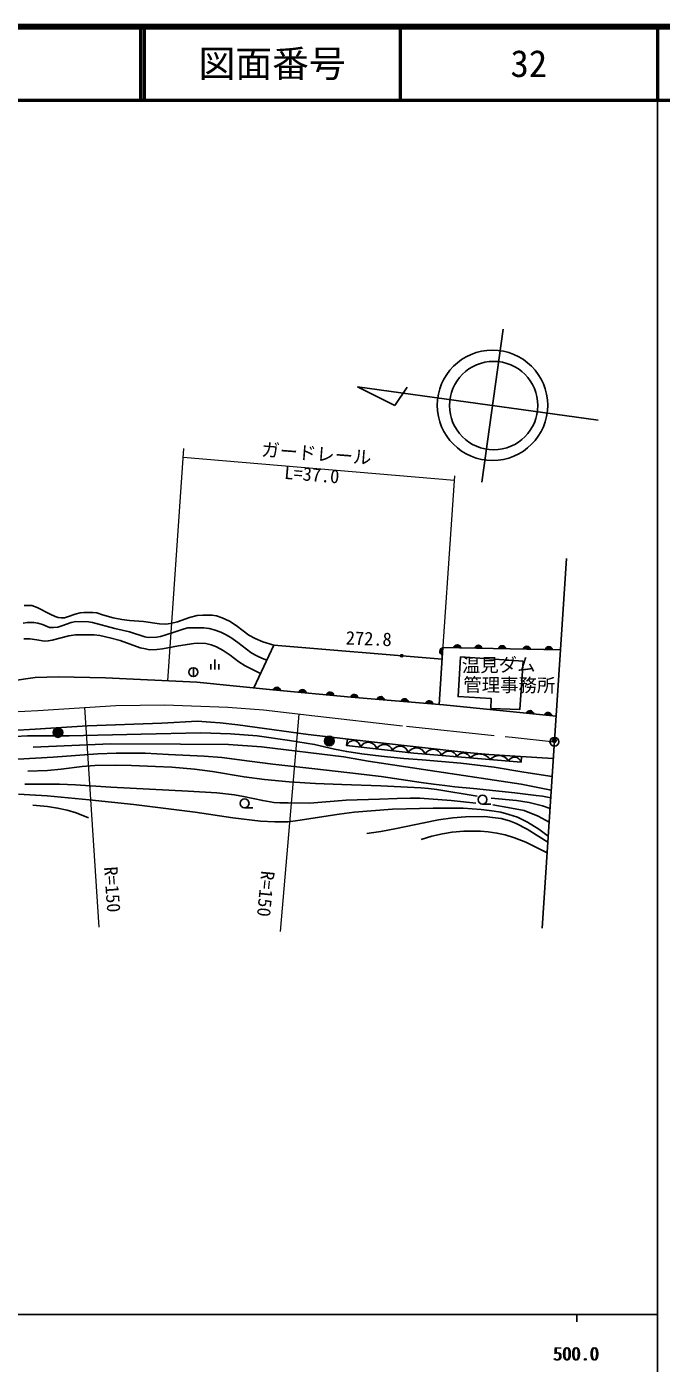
# Model space of a CAD drawing. Units: millimetres, scale not verified. Extents: x 40000 to 680000, y 20000 to 380000.
# Drawn here: x 493279 to 579491, y 198357 to 380000 of the extents above; entities that cross this region are included whole.
import ezdxf
from ezdxf.enums import TextEntityAlignment as Align

# ---------------------------------------------------------------- set-up
doc = ezdxf.new("R2010")
doc.units = ezdxf.units.MM
doc.header["$LTSCALE"] = 1000
doc.header["$PDMODE"] = 32
doc.header["$PDSIZE"] = 500
doc.linetypes.add('CHAIN', pattern=[18.5, 12, -1.5, 3.5, -1.5])
for name, color, linetype, lineweight in [('M-BGD', 7, 'Continuous', 25), ('M-BMK', 2, 'CHAIN', 13), ('M-BMK-OTRS', 5, 'Continuous', 25), ('M-BMK-SRVR', 3, 'Continuous', 25), ('M-STR-HTXT', 7, 'Continuous', 13), ('M-TTL', 2, 'Continuous', 140), ('M-TTL-BAND', 7, 'Continuous', 25), ('M-TTL-LINE', 7, 'Continuous', 50)]:
    doc.layers.add(name, color=color, linetype=linetype, lineweight=lineweight)
for name, color, linetype in [('M-BMK-HTXT', 7, 'Continuous'), ('M-OTRS', 6, 'Continuous'), ('M-TTL-TXT', 7, 'Continuous')]:
    doc.layers.add(name, color=color, linetype=linetype)
doc.styles.add('ＭＳ ゴシック', font='')
doc.styles.get('ＭＳ ゴシック').set_extended_font_data('MS Gothic')

msp = doc.modelspace()

# ---------------------------------------------------------------- hatches: boundary and pattern name
at = {"layer": 'M-BGD'}
for points in [[(549835, 295616, 0.82183), (549770, 294627)], [(552275, 295570, 0.82183), (551284, 295589)], [(555132, 295517, 0.82183), (554141, 295535)], [(558369, 295456, 0.82183), (557379, 295475)], [(561712, 295393, 0.82183), (560722, 295412)], [(564714, 295337, 0.82183), (563723, 295356)], [(527765, 289776, 0.82183), (526778, 289870)], [(531237, 289454, 0.82183), (530251, 289545)], [(534996, 289106, 0.82183), (534010, 289197)], [(538280, 288809, 0.82183), (537293, 288895)], [(541872, 288507, 0.82183), (540884, 288590)], [(545130, 288233, 0.82183), (544143, 288316)], [(548478, 287952, 0.82183), (547491, 288035)], [(562160, 286599, 0.82183), (561174, 286698)], [(564607, 286353, 0.82183), (563621, 286452)], [(498167, 284071, 1), (496867, 284071, 0.41421), (497517, 283421, 0.41421)], [(535033, 282921, 1), (533733, 282921, 0.41421), (534383, 282271, 0.41421)]]:
    msp.add_hatch(color=256, dxfattribs=at).paths.add_polyline_path(points)

# ---------------------------------------------------------------- linework, layer by layer
for p, q in [((515919, 292892), (515919, 291692)), ((518312, 292665), (518312, 293362)), ((518845, 292665), (518845, 293993)), ((519379, 292665), (519379, 293362)), ((555209, 274361), (556331, 274361)), ((522878, 273853), (524001, 273853))]:
    msp.add_line(p, q, dxfattribs=at)
for points in [[(492944, 301353), (493976, 301344), (494685, 301075), (496462, 300187), (497162, 299837), (497548, 299720), (497979, 299649), (498410, 299684), (498949, 299864), (499869, 300177), (500524, 300339), (501054, 300401), (502265, 300392), (502795, 300330), (503585, 300096), (505012, 299675), (506201, 299422), (507224, 299306), (509163, 299162), (511326, 298830), (512188, 298803), (512802, 298875), (513744, 299126), (515396, 299709), (516419, 299987), (517200, 300050), (518447, 300050), (519064, 299942), (519836, 299681), (520850, 299197), (521748, 298641), (522664, 297896), (523472, 297315), (524296, 296851), (525338, 296403), (526859, 295960)], [(492782, 298935), (493362, 299044), (494225, 299052), (494766, 298958), (495417, 298770), (496366, 298371), (496912, 298352), (497484, 298399), (498057, 298572), (499327, 299018), (499954, 299167), (501664, 299136), (502228, 299018), (505263, 298196), (507260, 297753), (509309, 297074), (509785, 297004), (510936, 297029), (511461, 297124), (512053, 297291), (513293, 297712), (514682, 298167), (515181, 298307), (515765, 298329), (517350, 298299), (518058, 298200), (518757, 298020), (519649, 297700), (520289, 297421), (521002, 297006), (521963, 296334), (523152, 295386), (523742, 294958), (524278, 294648), (524815, 294364), (525557, 294066), (525895, 293903)], [(492907, 296816), (493722, 296809), (494657, 296670), (495692, 296515), (496210, 296523), (496728, 296616), (499011, 297211), (499923, 297365), (502427, 297358), (503203, 297265), (504578, 296963), (505954, 296577), (508690, 295604), (509427, 295441), (509937, 295325), (510972, 295340), (511722, 295456), (513911, 295842), (515990, 296182), (516516, 296228), (517621, 296159), (518316, 295989), (519078, 295710), (519974, 295247), (520917, 294583), (522115, 293687), (522972, 293146), (523861, 292668), (525053, 292109)], [(524128, 290137), (526859, 295960), (549733, 294051)], [(549330, 287880), (549835, 295616), (565789, 295317)], [(490977, 291048), (494424, 291549), (497588, 291662), (503973, 291512), (516401, 290925), (526738, 289871), (537369, 288886), (549896, 287833), (565200, 286293)], [(481872, 283790), (494406, 284540), (501539, 284966), (511619, 285351), (516475, 285615), (518240, 285473), (519558, 285412), (521971, 285128), (531504, 283831), (540518, 282753), (553064, 281373), (556045, 281109), (559656, 280866), (564824, 280529)], [(491705, 283529), (493379, 283628), (499066, 283646), (508806, 283851), (516954, 284057), (520970, 283923), (524586, 283610), (528988, 283011), (532385, 282471), (535106, 281818), (536748, 281495), (538797, 281182), (541419, 280869), (544497, 280529), (547000, 280359), (552244, 279912), (556798, 279366), (560814, 278694), (564665, 278097)], [(564545, 276256), (560435, 277069), (548998, 278766), (539677, 280203), (536375, 280763), (525180, 282143), (520709, 282444), (514160, 282518), (504672, 282556), (494167, 282072)], [(536841, 283192), (536731, 282308), (545881, 281293), (555627, 280447), (560439, 280065), (560488, 280812)], [(492073, 280444), (496856, 280710), (502923, 281168), (505412, 281263), (509384, 281274), (512539, 281072), (517368, 280859), (519801, 280689), (523553, 280188), (526700, 279763), (532021, 279169), (537179, 278606), (541417, 278086), (546891, 277268), (548537, 277077), (550098, 276886), (551458, 276705), (553981, 276460), (559610, 275866), (562482, 275525), (563364, 275418), (564475, 275183)], [(493442, 278844), (496109, 278927), (497975, 279095), (500830, 279462), (502509, 279588), (505388, 279631), (507519, 279610), (510755, 279442), (513004, 279369), (516079, 279086), (518496, 278770), (522820, 278067), (525564, 277711), (528933, 277364), (532512, 277165), (536075, 277028), (541375, 276818), (546837, 276566), (547887, 276492), (548999, 276314), (554485, 275409)], [(554312, 274459), (550947, 274838), (546704, 275164), (545365, 275174), (543607, 275098), (541209, 275044), (536683, 274881), (531740, 274490), (528821, 274522), (527686, 274522), (526872, 274587), (525342, 274826), (522723, 275380), (521497, 275597), (519098, 275879), (515213, 276107), (504700, 276651), (499918, 276955), (497737, 277074), (493016, 277053)], [(492140, 275681), (493722, 275624), (496052, 275485), (501778, 274941), (507813, 274314), (516170, 273248), (521280, 272507), (525043, 272052), (526998, 271921), (528790, 271954), (530094, 272100), (535720, 272997), (537773, 273241), (542989, 273649), (548479, 273812), (552575, 273796), (555014, 273599), (556463, 273442), (557673, 273234), (558800, 272952), (559973, 272554), (561339, 271887), (562841, 270959), (564135, 269971)], [(564381, 273739), (563335, 274115), (561552, 274564), (559840, 274838), (556369, 275147)], [(494085, 274188), (496098, 274036), (497480, 273809), (498771, 273528), (500007, 273182), (501689, 272465)], [(539475, 270370), (541392, 270629), (543518, 271044), (547232, 271801), (549228, 272223), (551158, 272490), (552876, 272643), (555518, 272653), (556554, 272547), (557744, 272375), (558876, 272068), (559788, 271694), (561256, 270936), (564083, 269175)], [(564259, 271876), (562750, 272734), (560871, 273473), (558646, 273893), (556617, 274246)], [(546869, 269543), (548314, 270005), (549787, 270326), (551071, 270543), (552677, 270666), (554928, 270687), (555986, 270602), (557167, 270423), (558293, 270155), (559567, 269749), (561078, 269183), (563988, 267719)]]:
    msp.add_lwpolyline(points, dxfattribs=at)
msp.add_lwpolyline([(552220, 294379), (551874, 288960), (556388, 288681), (556342, 287359), (560292, 287210), (560727, 293759)], close=True, dxfattribs=at)
for centre, radius in [((544229, 294510), 150), ((515919, 292292), 600), ((497517, 284071), 650), ((534383, 282921), 650), ((522878, 274453), 600), ((555209, 274961), 600)]:
    msp.add_circle(centre, radius, dxfattribs=at)
for centre, radius, start, end in [((549900, 295115), 505, 97.43698, 255.09517), ((551777, 295482), 505, 10.09727, 167.75546), ((554635, 295428), 505, 10.09727, 167.75546), ((557872, 295367), 505, 10.09727, 167.75546), ((561215, 295305), 505, 10.09727, 167.75546), ((564217, 295249), 505, 10.09727, 167.75546), ((527262, 289725), 505, 5.75221, 163.41041), ((530735, 289402), 505, 5.87417, 163.53236), ((534494, 289054), 505, 5.87417, 163.53236), ((537778, 288755), 505, 6.18046, 163.83865), ((541370, 288451), 505, 6.36728, 164.02547), ((544628, 288177), 505, 6.36728, 164.02547), ((547977, 287896), 505, 6.36728, 164.02547), ((561657, 286551), 505, 5.42619, 163.08438), ((564104, 286305), 505, 5.42619, 163.08438), ((537656, 282020), 969, 4.67556, 162.65677), ((539687, 281564), 1193, 13.96224, 153.37009), ((541861, 281327), 1144, 14.61834, 152.71398), ((544001, 281093), 1157, 14.17719, 153.15514), ((546210, 280707), 1277, 20.80721, 148.3551), ((548479, 280587), 1218, 18.14135, 151.93462), ((550637, 280420), 1139, 18.74425, 151.33172), ((552588, 280327), 985, 17.85575, 152.22022), ((554799, 279380), 1784, 34.73105, 135.54517), ((557429, 279438), 1508, 30.37982, 140.55646), ((559560, 279820), 913, 15.56286, 155.37343)]:
    msp.add_arc(centre, radius, start, end, dxfattribs=at)
at = {"layer": 'M-BMK'}
msp.add_lwpolyline([(472789, 285774), (494794, 287083), (505375, 287738), (512004, 287822), (520580, 287509), (525466, 287149), (532416, 286341), (544862, 284938), (559219, 283435), (564973, 282821)], dxfattribs=at)
at = {"layer": 'M-BMK-OTRS'}
msp.add_line((566599, 307740), (563320, 257479), dxfattribs=at)
at = {"layer": 'M-BMK-SRVR'}
for p, q in [((555112, 318107), (558002, 338907)), ((570919, 326512), (538204, 331057)), ((538204, 331057), (543276, 328529)), ((543276, 328529), (544978, 331000))]:
    msp.add_line(p, q, dxfattribs=at)
for centre, radius in [((556563, 328549), 7500), ((556718, 328519), 6000), ((564973, 282821), 600)]:
    msp.add_circle(centre, radius, dxfattribs=at)
at = {"layer": 'M-OTRS'}
msp.add_point((564983, 282975), dxfattribs=at)
at = {"layer": 'M-STR-HTXT'}
for p, q in [((512433, 291112), (514607, 322689)), ((514526, 321506), (551404, 318377)), ((549330, 287880), (551444, 318965)), ((501130, 287475), (503058, 257611)), ((530229, 286596), (527724, 257053))]:
    msp.add_line(p, q, dxfattribs=at)
at = {"layer": 'M-TTL'}
msp.add_line((680000, 380000), (40000, 380000), dxfattribs=at)
at = {"layer": 'M-TTL-BAND'}
for p, q in [((579000, 20000), (579000, 370000)), ((40000, 205000), (579000, 205000)), ((568000, 205000), (568000, 204000))]:
    msp.add_line(p, q, dxfattribs=at)
at = {"layer": 'M-TTL-LINE'}
for p, q in [((508747, 380000), (508747, 370000)), ((509247, 380000), (509247, 370000)), ((543997, 380000), (543997, 370000)), ((579000, 380000), (579000, 370000)), ((40000, 370000), (680000, 370000))]:
    msp.add_line(p, q, dxfattribs=at)

# ---------------------------------------------------------------- texts
at = {"layer": 'M-BGD', "style": 'ＭＳ ゴシック'}
msp.add_text('272.8', height=1833, rotation=357.797, dxfattribs=at).set_placement((536581, 295499), align=Align.BOTTOM_LEFT)
at = {"layer": 'M-BMK-HTXT', "style": 'ＭＳ ゴシック'}
for s, rotation, p in [('温見ダム', 0.797, (552417, 291739)), ('管理事務所', 359.555, (552583, 289120))]:
    msp.add_text(s, height=1833, rotation=rotation, dxfattribs=at).set_placement(p, align=Align.BOTTOM_LEFT)
at = {"layer": 'M-STR-HTXT', "style": 'ＭＳ ゴシック'}
for s, rotation, p in [('ガードレール', 355.617, (525036, 321108)), ('L=37.0', 355.143, (528172, 318009)), ('R=150', 274.106, (503229, 265753)), ('R=150', 264.472, (524608, 265396))]:
    msp.add_text(s, height=1833, rotation=rotation, dxfattribs=at).set_placement(p, align=Align.BOTTOM_LEFT)
at = {"layer": 'M-TTL-BAND', "style": 'ＭＳ ゴシック'}
for p in [(567844, 198195), (568000, 198195)]:
    msp.add_text('500.0', height=1833, dxfattribs=at).set_placement(p, align=Align.BOTTOM_CENTER)
at = {"layer": 'M-TTL-TXT', "style": 'ＭＳ ゴシック'}
for s, p in [('図面番号', (526622, 375000)), ('32', (561497, 375000))]:
    msp.add_text(s, height=3666, dxfattribs=at).set_placement(p, align=Align.MIDDLE_CENTER)

doc.saveas('drawing.dxf')
